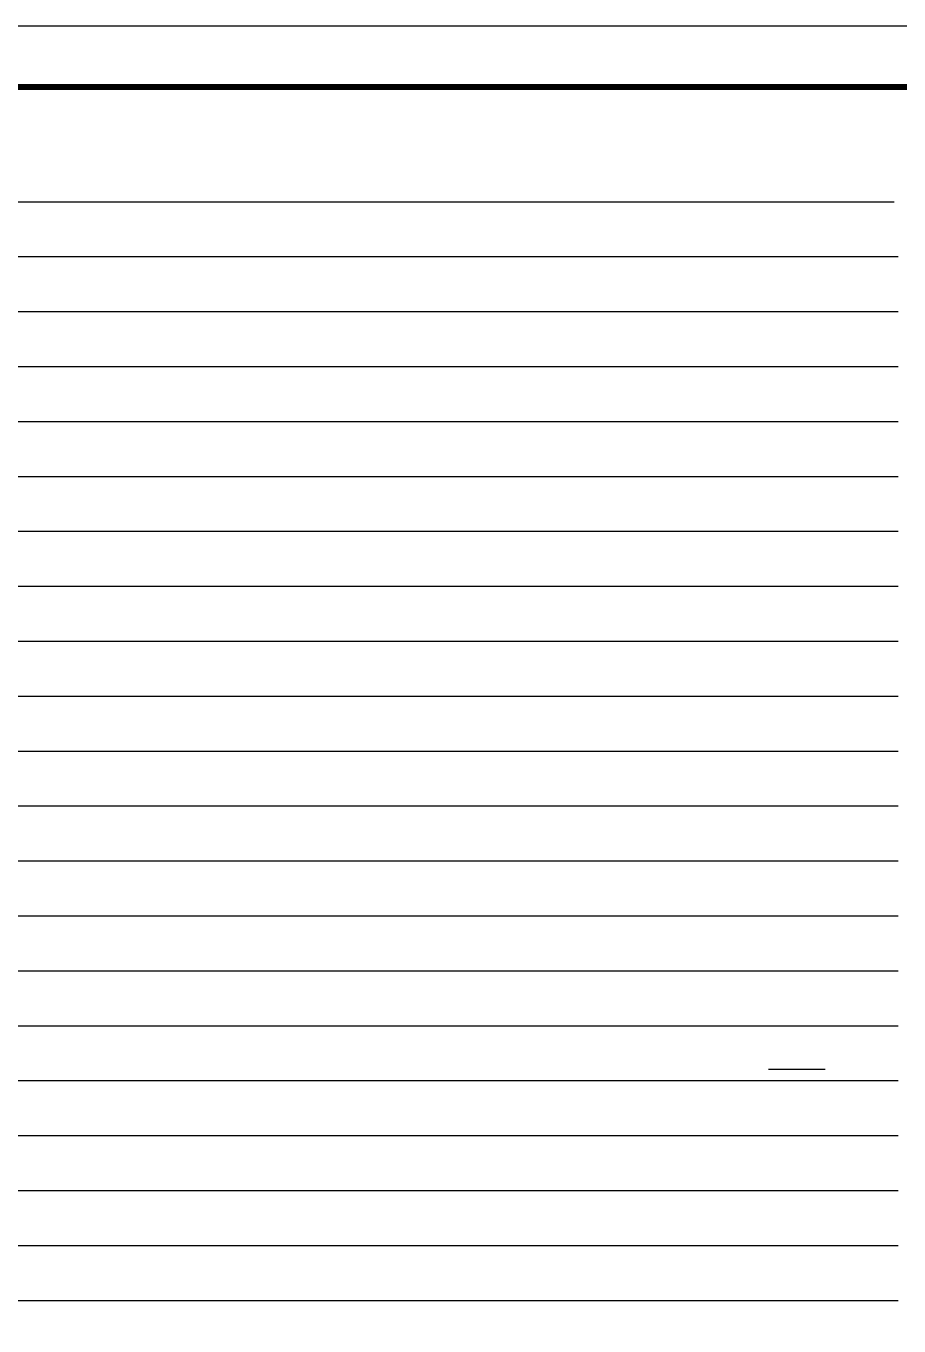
# Model space of a CAD drawing. Extents: x -695846 to 822170, y -413475 to 397179.
# Drawn here: x -434809 to -420503, y 155876 to 177174 of the extents above; entities that cross this region are included whole.
import ezdxf

# ---------------------------------------------------------------- set-up
doc = ezdxf.new("R2010")
doc.units = 0
doc.header["$LTSCALE"] = 1000
doc.header["$MEASUREMENT"] = 0
doc.layers.add('T-图框-175', color=175, linetype='Continuous')
doc.layers.add('ZSX', color=8, linetype='Continuous')

msp = doc.modelspace()

# ---------------------------------------------------------------- linework, layer by layer
at = {"color": 4}
msp.add_lwpolyline([(-422640, 160084), (-421712, 160084)], dxfattribs=at)
at = {"layer": 'T-图框-175'}
msp.add_lwpolyline([(-471380, 135174), (-411980, 135174), (-411980, 177174), (-471380, 177174)], close=True, dxfattribs=at)
at = {"layer": 'T-图框-175', "const_width": 100}
msp.add_lwpolyline([(-468880, 136174), (-412980, 136174), (-412980, 176174), (-468880, 176174)], close=True, dxfattribs=at)
at = {"layer": 'ZSX', "linetype": 'Continuous'}
for p, q in [((-468980, 174296), (-420580, 174296)), ((-468918, 173396), (-420518, 173396)), ((-468918, 172496), (-420518, 172496)), ((-468918, 171596), (-420518, 171596)), ((-468918, 170696), (-420518, 170696)), ((-468918, 169796), (-420518, 169796)), ((-468918, 168896), (-420518, 168896)), ((-468918, 167996), (-420518, 167996)), ((-468918, 167096), (-420518, 167096)), ((-468918, 166196), (-420518, 166196)), ((-468918, 165296), (-420518, 165296)), ((-468918, 164396), (-420518, 164396)), ((-468918, 163496), (-420518, 163496)), ((-468918, 162596), (-420518, 162596)), ((-468918, 161696), (-420518, 161696)), ((-468918, 160796), (-420518, 160796)), ((-468918, 159896), (-420518, 159896)), ((-468918, 158996), (-420518, 158996)), ((-468918, 158096), (-420518, 158096)), ((-468918, 157196), (-420518, 157196)), ((-468918, 156296), (-420518, 156296))]:
    msp.add_line(p, q, dxfattribs=at)

doc.saveas('drawing.dxf')
